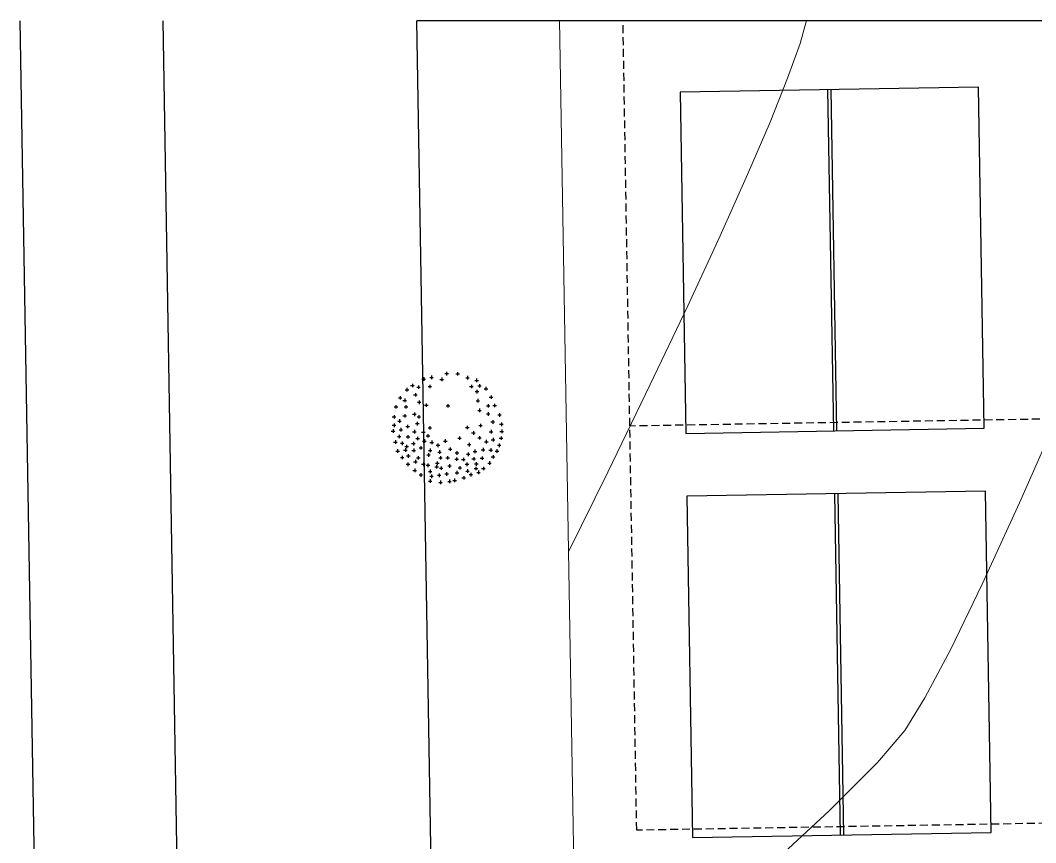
# Model space of a CAD drawing. Header units: inches. Extents: x 203 to 1065, y -1127 to 921.
# Drawn here: x 750.3 to 782.31, y 347.94 to 373.86 of the extents above; entities that cross this region are included whole.
import ezdxf

# ---------------------------------------------------------------- set-up
doc = ezdxf.new("R2010")
doc.units = ezdxf.units.IN
doc.header["$MEASUREMENT"] = 0
doc.linetypes.add('DASHED2', pattern=[0.375, 0.25, -0.125])
for name, color, linetype in [('calle', 3, 'Continuous'), ('Cumbreras', 140, 'Continuous'), ('CURVAS', 32, 'Continuous'), ('D4', 210, 'Continuous'), ('Vegetación', 102, 'Continuous')]:
    doc.layers.add(name, color=color, linetype=linetype)
doc.layers.add('Limite terrenos', color=2, linetype='DASHED2', transparency=0.4)

# ---------------------------------------------------------------- blocks, each defined once
blk = doc.blocks.new('RB13')
for p, q in [((-0.09496, 0.49383), (-0.09496, 0.46267)), ((0.00127, 0.49667), (0.00127, 0.4655)), ((-0.07937, 0.47825), (-0.11054, 0.47825)), ((0.01685, 0.48108), (-0.01432, 0.48108)), ((-0.18269, 0.45983), (-0.18269, 0.42867)), ((0.13428, 0.46267), (0.13428, 0.4315)), ((0.14987, 0.44708), (0.1187, 0.44708)), ((0.2022, 0.4485), (0.2022, 0.41733)), ((-0.26193, 0.43717), (-0.26193, 0.406)), ((-0.16711, 0.44425), (-0.19827, 0.44425)), ((0.04372, 0.44567), (0.04372, 0.4145)), ((0.0593, 0.43008), (0.02814, 0.43008)), ((0.21779, 0.43292), (0.18662, 0.43292)), ((-0.24635, 0.42158), (-0.27752, 0.42158)), ((-0.2874, 0.389), (-0.2874, 0.35783)), ((-0.21665, 0.38333), (-0.21665, 0.35216)), ((0.14843, 0.38333), (0.14843, 0.35216)), ((0.30126, 0.39183), (0.30126, 0.36066)), ((0.24749, 0.37767), (0.24749, 0.3465)), ((0.31684, 0.37625), (0.28567, 0.37625)), ((-0.27182, 0.37342), (-0.30299, 0.37342)), ((-0.20107, 0.36775), (-0.23223, 0.36775)), ((0.16402, 0.36775), (0.13285, 0.36775)), ((-0.34401, 0.3635), (-0.34401, 0.33233)), ((0.26307, 0.36208), (0.2319, 0.36208)), ((-0.32842, 0.34791), (-0.35959, 0.34791)), ((0.34937, 0.355), (0.34937, 0.32383)), ((0.36495, 0.33941), (0.33379, 0.33941)), ((-0.26476, 0.338), (-0.26476, 0.30683)), ((-0.24918, 0.32241), (-0.28035, 0.32241)), ((0.27579, 0.30966), (0.27579, 0.2785)), ((-0.38929, 0.28983), (-0.38929, 0.25866)), ((0.29137, 0.29408), (0.2602, 0.29408)), ((0.4088, 0.28416), (0.4088, 0.253)), ((-0.3737, 0.27425), (-0.40487, 0.27425)), ((0.42439, 0.26858), (0.39322, 0.26858)), ((-0.27325, 0.25866), (-0.27325, 0.22749)), ((0.36918, 0.2615), (0.36918, 0.23033)), ((-0.25767, 0.24308), (-0.28884, 0.24308)), ((0.24183, 0.2445), (0.24183, 0.21333)), ((0.38476, 0.24591), (0.3536, 0.24591)), ((0.25741, 0.22891), (0.22624, 0.22891)), ((-0.42042, 0.21616), (-0.42042, 0.18499)), ((0.17956, 0.21899), (0.17956, 0.18783)), ((-0.36382, 0.21333), (-0.36382, 0.18216)), ((-0.01005, 0.21333), (-0.01005, 0.18216)), ((-0.40483, 0.20058), (-0.436, 0.20058)), ((-0.34823, 0.19774), (-0.3794, 0.19774)), ((0.00553, 0.19774), (-0.02564, 0.19774)), ((0.19515, 0.20341), (0.16398, 0.20341)), ((0.35786, 0.20483), (0.35786, 0.17366)), ((0.44559, 0.20483), (0.44559, 0.17366)), ((0.37344, 0.18924), (0.34228, 0.18924)), ((0.46118, 0.18924), (0.43001, 0.18924)), ((-0.2874, 0.17366), (-0.2874, 0.14249)), ((-0.27182, 0.15808), (-0.30299, 0.15808)), ((-0.46287, 0.13399), (-0.46287, 0.10282)), ((-0.36382, 0.14249), (-0.36382, 0.11133)), ((0.28428, 0.13966), (0.28428, 0.10849)), ((-0.34823, 0.12691), (-0.3794, 0.12691)), ((0.36918, 0.12549), (0.36918, 0.09432)), ((-0.44729, 0.11841), (-0.47845, 0.11841)), ((0.24466, 0.11699), (0.24466, 0.08582)), ((0.29986, 0.12408), (0.26869, 0.12408)), ((0.46257, 0.11699), (0.46257, 0.08582)), ((0.38476, 0.10991), (0.3536, 0.10991)), ((0.26024, 0.10141), (0.22907, 0.10141)), ((0.47816, 0.10141), (0.44699, 0.10141)), ((-0.40344, 0.07166), (-0.40344, 0.04049)), ((0.41446, 0.08016), (0.41446, 0.04899)), ((0.43005, 0.06457), (0.39888, 0.06457)), ((-0.38785, 0.05607), (-0.41902, 0.05607)), ((0.25881, 0.05749), (0.25881, 0.02632)), ((-0.47985, 0.05182), (-0.47985, 0.02066)), ((-0.46427, 0.03624), (-0.49543, 0.03624)), ((-0.29589, 0.04049), (-0.29589, 0.00932)), ((0.27439, 0.04191), (0.24322, 0.04191)), ((0.46257, 0.04332), (0.46257, 0.01216)), ((0.34371, 0.03199), (0.34371, 0.00082)), ((0.47816, 0.02774), (0.44699, 0.02774)), ((-0.28031, 0.02491), (-0.31148, 0.02491)), ((-0.17986, 0.02349), (-0.17986, -0.00768)), ((0.14843, 0.02066), (0.14843, -0.01051)), ((0.35929, 0.01641), (0.32813, 0.01641)), ((-0.16428, 0.00791), (-0.19544, 0.00791)), ((0.16402, 0.00507), (0.13285, 0.00507)), ((0.40314, 0.00366), (0.40314, -0.02751)), ((0.47106, -0.00768), (0.47106, -0.03885)), ((-0.48268, -0.01051), (-0.48268, -0.04168)), ((-0.38929, -0.01334), (-0.38929, -0.04451)), ((0.20503, -0.01618), (0.20503, -0.04735)), ((0.28428, -0.01334), (0.28428, -0.04451)), ((0.41873, -0.01193), (0.38756, -0.01193)), ((-0.4671, -0.02609), (-0.49826, -0.02609)), ((-0.23363, -0.02468), (-0.23363, -0.05585)), ((0.48665, -0.02326), (0.45548, -0.02326)), ((-0.3737, -0.02893), (-0.40487, -0.02893)), ((0.22062, -0.03176), (0.18945, -0.03176)), ((0.29986, -0.02893), (0.26869, -0.02893)), ((-0.21805, -0.04026), (-0.24922, -0.04026)), ((0.16541, -0.05018), (0.16541, -0.08135)), ((0.34088, -0.05868), (0.34088, -0.08985)), ((0.41729, -0.05585), (0.41729, -0.08701)), ((-0.47702, -0.07001), (-0.47702, -0.10118)), ((-0.2874, -0.06718), (-0.2874, -0.09835)), ((-0.11194, -0.07001), (-0.11194, -0.10118)), ((0.181, -0.06576), (0.14983, -0.06576)), ((0.25598, -0.07285), (0.25598, -0.10401)), ((0.35646, -0.07426), (0.3253, -0.07426)), ((0.43288, -0.07143), (0.40171, -0.07143)), ((-0.46144, -0.0856), (-0.4926, -0.0856)), ((-0.40627, -0.08418), (-0.40627, -0.11535)), ((-0.27182, -0.08276), (-0.30299, -0.08276)), ((-0.09635, -0.0856), (-0.12752, -0.0856)), ((0.27156, -0.08843), (0.24039, -0.08843)), ((0.01259, -0.09551), (0.01259, -0.12668)), ((0.19654, -0.09551), (0.19654, -0.12668)), ((-0.39068, -0.09976), (-0.42185, -0.09976)), ((-0.34684, -0.10118), (-0.34684, -0.13235)), ((0.13145, -0.10685), (0.13145, -0.13801)), ((0.45125, -0.10401), (0.45125, -0.13518)), ((0.02817, -0.1111), (-0.003, -0.1111)), ((0.21213, -0.1111), (0.18096, -0.1111)), ((0.39182, -0.11535), (0.39182, -0.14651)), ((-0.33125, -0.11676), (-0.36242, -0.11676)), ((0.14704, -0.12243), (0.11587, -0.12243)), ((0.29277, -0.11818), (0.29277, -0.14935)), ((0.46684, -0.1196), (0.43567, -0.1196)), ((-0.46004, -0.13235), (-0.46004, -0.16352)), ((-0.19684, -0.12668), (-0.19684, -0.15785)), ((0.07768, -0.13235), (0.07768, -0.16352)), ((0.40741, -0.13093), (0.37624, -0.13093)), ((-0.18126, -0.14226), (-0.21242, -0.14226)), ((0.30835, -0.13376), (0.27718, -0.13376)), ((-0.44446, -0.14793), (-0.47562, -0.14793)), ((0.09326, -0.14793), (0.0621, -0.14793)), ((0.3522, -0.14368), (0.3522, -0.17485)), ((0.22768, -0.15501), (0.22768, -0.18618)), ((0.36778, -0.15926), (0.33662, -0.15926)), ((-0.02986, -0.16635), (-0.02986, -0.19752)), ((-0.38646, -0.17485), (-0.38646, -0.20602)), ((-0.31853, -0.17202), (-0.31853, -0.20318)), ((0.1456, -0.17768), (0.1456, -0.20885)), ((0.24326, -0.1706), (0.21209, -0.1706)), ((0.28994, -0.17768), (0.28994, -0.20885)), ((0.36352, -0.17485), (0.36352, -0.20602)), ((-0.44023, -0.18335), (-0.44023, -0.21452)), ((-0.24778, -0.18618), (-0.24778, -0.21735)), ((-0.01428, -0.18193), (-0.04545, -0.18193)), ((0.43144, -0.18335), (0.43144, -0.21452)), ((-0.37087, -0.19043), (-0.40204, -0.19043)), ((-0.30295, -0.1876), (-0.33412, -0.1876)), ((0.06353, -0.19185), (0.06353, -0.22302)), ((0.16119, -0.19327), (0.13002, -0.19327)), ((0.30552, -0.19327), (0.27435, -0.19327)), ((0.3791, -0.19043), (0.34794, -0.19043)), ((-0.42465, -0.19893), (-0.45581, -0.19893)), ((-0.2322, -0.20177), (-0.26337, -0.20177)), ((-0.0893, -0.20035), (-0.0893, -0.23152)), ((0.44703, -0.19893), (0.41586, -0.19893)), ((-0.18835, -0.21168), (-0.18835, -0.24285)), ((0.07911, -0.20743), (0.04795, -0.20743)), ((-0.07371, -0.21593), (-0.10488, -0.21593)), ((0.15975, -0.21735), (0.15975, -0.24852)), ((-0.17277, -0.22727), (-0.20393, -0.22727)), ((0.33805, -0.22585), (0.33805, -0.25702)), ((-0.40627, -0.23435), (-0.40627, -0.26552)), ((0.17534, -0.23293), (0.14417, -0.23293)), ((0.39182, -0.24002), (0.39182, -0.27118)), ((-0.31004, -0.24568), (-0.31004, -0.27685)), ((-0.00722, -0.24285), (-0.00722, -0.27402)), ((0.05504, -0.24285), (0.05504, -0.27402)), ((0.25032, -0.24285), (0.25032, -0.27402)), ((0.35363, -0.24143), (0.32247, -0.24143)), ((-0.39068, -0.24993), (-0.42185, -0.24993)), ((-0.23646, -0.25135), (-0.23646, -0.28252)), ((-0.1459, -0.25702), (-0.1459, -0.28818)), ((-0.08647, -0.25418), (-0.08647, -0.28535)), ((0.00836, -0.25843), (-0.02281, -0.25843)), ((0.07062, -0.25843), (0.03946, -0.25843)), ((0.2659, -0.25843), (0.23473, -0.25843)), ((0.40741, -0.2556), (0.37624, -0.2556)), ((-0.29446, -0.26127), (-0.32563, -0.26127)), ((-0.22088, -0.26693), (-0.25205, -0.26693)), ((-0.13031, -0.2726), (-0.16148, -0.2726)), ((-0.07088, -0.26977), (-0.10205, -0.26977)), ((0.27579, -0.27685), (0.27579, -0.30802)), ((-0.37514, -0.28818), (-0.37514, -0.31935)), ((0.08334, -0.29102), (0.08334, -0.32219)), ((0.29137, -0.29243), (0.2602, -0.29243)), ((-0.2591, -0.29669), (-0.2591, -0.32785)), ((-0.17703, -0.29952), (-0.17703, -0.33069)), ((0.20503, -0.29952), (0.20503, -0.33069)), ((0.34088, -0.29952), (0.34088, -0.33069)), ((-0.35955, -0.30377), (-0.39072, -0.30377)), ((0.09892, -0.3066), (0.06776, -0.3066)), ((0.16541, -0.30802), (0.16541, -0.33919)), ((-0.24352, -0.31227), (-0.27469, -0.31227)), ((-0.16145, -0.3151), (-0.19261, -0.3151)), ((-0.0242, -0.31369), (-0.0242, -0.34485)), ((0.22062, -0.3151), (0.18945, -0.3151)), ((0.35646, -0.3151), (0.3253, -0.3151)), ((-0.00862, -0.32927), (-0.03979, -0.32927)), ((0.089, -0.32219), (0.089, -0.35335)), ((0.181, -0.3236), (0.14983, -0.3236)), ((-0.32136, -0.33635), (-0.32136, -0.36752)), ((-0.25627, -0.33635), (-0.25627, -0.36752)), ((-0.11477, -0.33069), (-0.11477, -0.36185)), ((0.04938, -0.33352), (0.04938, -0.36469)), ((0.10458, -0.33777), (0.07342, -0.33777)), ((-0.09918, -0.34627), (-0.13035, -0.34627)), ((-0.30578, -0.35194), (-0.33695, -0.35194)), ((-0.24069, -0.35194), (-0.27186, -0.35194)), ((0.06496, -0.3491), (0.0338, -0.3491)), ((0.28145, -0.35335), (0.28145, -0.38452)), ((-0.18269, -0.35902), (-0.18269, -0.39019)), ((0.1456, -0.36185), (0.1456, -0.39302)), ((-0.27891, -0.37035), (-0.27891, -0.40152)), ((-0.0893, -0.37319), (-0.0893, -0.40435)), ((0.29703, -0.36894), (0.26586, -0.36894)), ((-0.16711, -0.3746), (-0.19827, -0.3746)), ((0.16119, -0.37744), (0.13002, -0.37744)), ((-0.26333, -0.38594), (-0.2945, -0.38594)), ((-0.21099, -0.39019), (-0.21099, -0.42135)), ((-0.07371, -0.38877), (-0.10488, -0.38877)), ((0.00127, -0.38452), (0.00127, -0.41569)), ((0.01685, -0.4001), (-0.01432, -0.4001)), ((0.06636, -0.39585), (0.06636, -0.42702)), ((0.22768, -0.39302), (0.22768, -0.42419)), ((-0.19541, -0.40577), (-0.22657, -0.40577)), ((0.13428, -0.40435), (0.13428, -0.43552)), ((0.24326, -0.4086), (0.21209, -0.4086)), ((-0.14873, -0.41852), (-0.14873, -0.44969)), ((0.08194, -0.41144), (0.05078, -0.41144)), ((0.14987, -0.41994), (0.1187, -0.41994)), ((-0.13314, -0.43411), (-0.16431, -0.43411)), ((-0.06949, -0.44119), (-0.06949, -0.47236)), ((-0.0242, -0.44969), (-0.0242, -0.48086)), ((0.1456, -0.44686), (0.1456, -0.47802)), ((-0.0539, -0.45677), (-0.08507, -0.45677)), ((0.05504, -0.45819), (0.05504, -0.48936)), ((0.16119, -0.46244), (0.13002, -0.46244)), ((-0.00862, -0.46527), (-0.03979, -0.46527)), ((0.07062, -0.47377), (0.03946, -0.47377))]:
    blk.add_line(p, q)
blk = doc.blocks.new('52312494')
at = {"xscale": 10, "zscale": 10}
blk.add_blockref('RB13', (0.0764, -0.0469), dxfattribs=at)
blk = doc.blocks.new('ARBOL39')
at = {"xscale": 0.15, "yscale": 1.5, "zscale": 0.15}
blk.add_blockref('52312494', (0, 0), dxfattribs=at)
blk = doc.blocks.new('A$C70AF2EE4')
at = {"layer": 'Cumbreras'}
for p, q in [((-10.756, 4.755), (0, 4.755)), ((-10.756, 4.655), (0, 4.655))]:
    blk.add_line(p, q, dxfattribs=at)
at = {"layer": 'D4'}
blk.add_lwpolyline([(-10.756, 0), (0, 0), (0, 9.413), (-10.756, 9.413)], close=True, dxfattribs=at)

msp = doc.modelspace()

# ---------------------------------------------------------------- linework, layer by layer
at = {"color": 3, "lineweight": 0}
msp.add_line((770.138, 205.985), (767.301, 373.858), dxfattribs=at)
at = {"layer": 'calle'}
msp.add_line((753.809, 166.155), (750.299, 373.841), dxfattribs=at)
at = {"layer": 'calle', "color": 4}
msp.add_line((758.308, 166.231), (754.799, 373.841), dxfattribs=at)
at = {"layer": 'calle', "color": 1}
for p in [(765.68, 203.461), (828.87, 373.841)]:
    msp.add_line(p, (762.8, 373.841), dxfattribs=at)
at = {"layer": 'CURVAS', "color": 41, "lineweight": 0}
msp.add_lwpolyline([(767.584, 357.108), (768.822, 359.62), (770.161, 362.378), (771.341, 364.861), (772.365, 367.067), (773.23, 368.997), (773.939, 370.651), (774.489, 372.03), (774.882, 373.132), (775.089, 373.856)], dxfattribs=at)
at = {"layer": 'CURVAS', "lineweight": 0}
msp.add_lwpolyline([(793.526, 373.851), (791.247, 372.343), (788.789, 370.19), (786.62, 367.702), (784.742, 364.879), (783.153, 361.721), (781.799, 358.651), (780.626, 356.092), (779.634, 354.044), (778.821, 352.507), (778.19, 351.481), (777.324, 350.464), (775.81, 348.953), (773.648, 346.948), (770.838, 344.45), (767.842, 341.857)], dxfattribs=at)
at = {"layer": 'Limite terrenos'}
for p, q in [((769.732, 348.334), (769.301, 373.858)), ((783.945, 361.314), (769.517, 361.07)), ((784.16, 348.578), (769.732, 348.334))]:
    msp.add_line(p, q, dxfattribs=at)

# ---------------------------------------------------------------- block references
at = {"layer": 'D4', "rotation": 270.968201752753}
for p in [(771.28, 360.841), (771.496, 348.105)]:
    msp.add_blockref('A$C70AF2EE4', p, dxfattribs=at)
at = {"layer": 'Vegetación', "xscale": -2.39420562439072, "yscale": 2.39420562439072, "zscale": 2.39420562439072}
msp.add_blockref('ARBOL39', (763.771, 361.166), dxfattribs=at)

doc.saveas('drawing.dxf')
